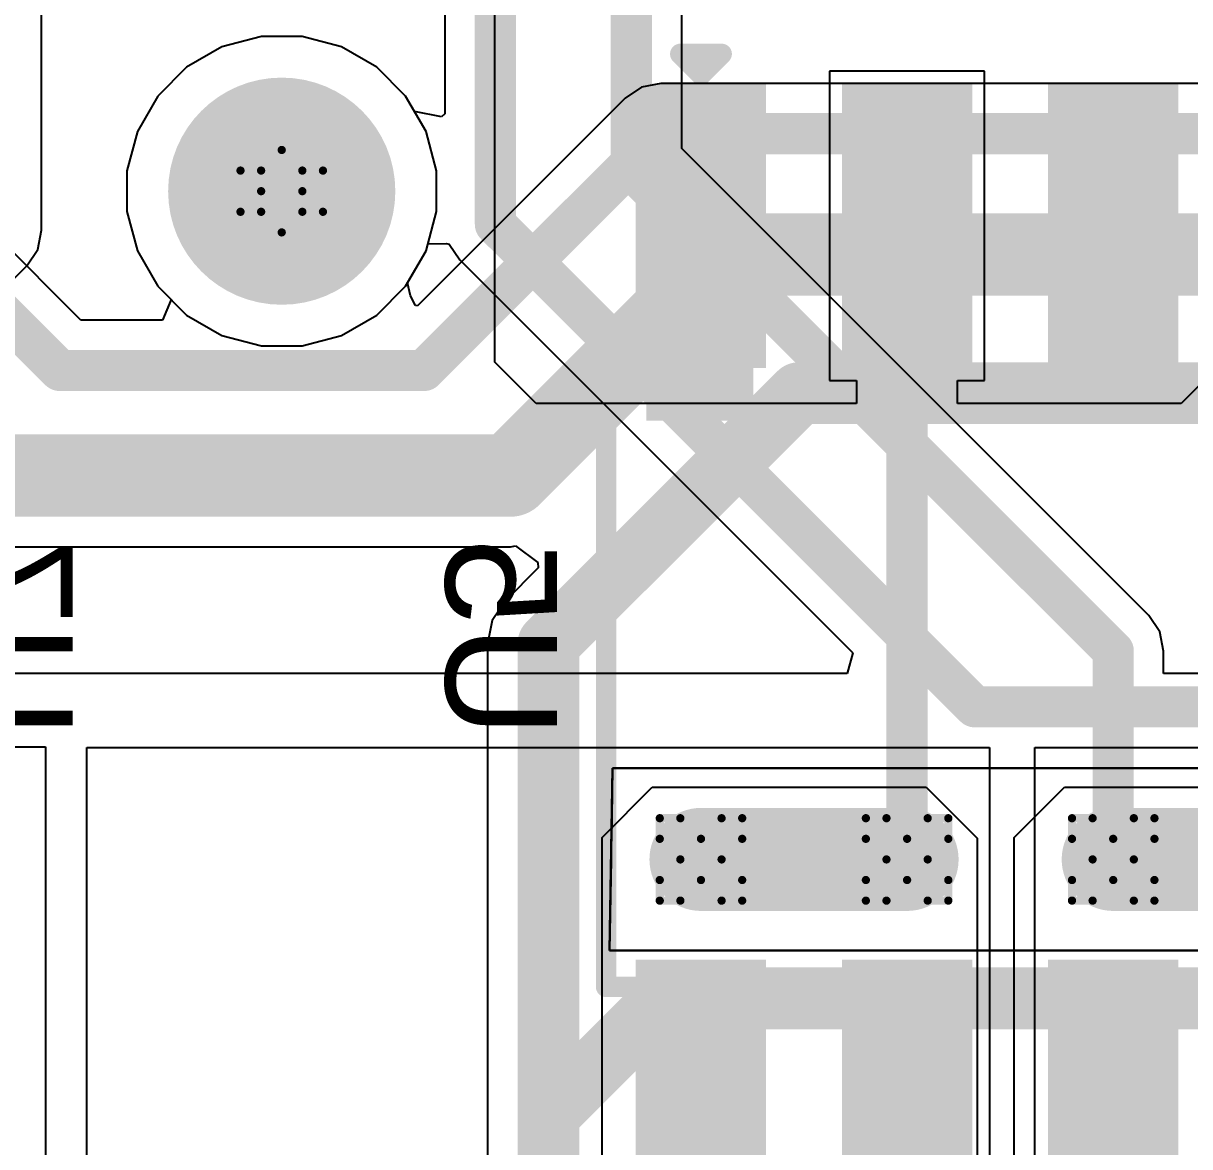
# Model space of a CAD drawing. Header units: inches. Extents: x -6 to 328, y -6 to 90.
# Drawn here: x 15.78 to 22.96, y 7.92 to 14.84 of the extents above; entities that cross this region are included whole.
import ezdxf

# ---------------------------------------------------------------- set-up
doc = ezdxf.new("R2010")
doc.units = ezdxf.units.IN
for name, color, linetype in [('Bottom Layer', 5, 'Continuous'), ('Bottom Overlay', 54, 'Continuous'), ('Bottom Paste', 16, 'Continuous'), ('Bottom Solder', 6, 'Continuous'), ('Drill Drawing', 1, 'Continuous'), ('GND', 76, 'Continuous'), ('Pad Holes', 156, 'Continuous'), ('PWR', 16, 'Continuous'), ('Top Layer', 1, 'Continuous'), ('Top Solder', 216, 'Continuous'), ('Via Holes', 16, 'Continuous')]:
    doc.layers.add(name, color=color, linetype=linetype)
doc.styles.add('Arial', font='', dxfattribs={"height": 0.2})
doc.styles.get('Arial').set_extended_font_data('Arial')

# ---------------------------------------------------------------- blocks, each defined once
blk = doc.blocks.new('SOIC_8_B_5')
at = {"layer": 'Bottom Layer'}
for points in [[(-3.475, 1.605), (-3.475, 2.205), (-1.925, 2.205), (-1.925, 1.605)], [(1.925, 1.605), (1.925, 2.205), (3.475, 2.205), (3.475, 1.605)], [(-3.475, 0.335), (-3.475, 0.935), (-1.925, 0.935), (-1.925, 0.335)], [(1.925, 0.335), (1.925, 0.935), (3.475, 0.935), (3.475, 0.335)], [(-3.475, -0.935), (-3.475, -0.335), (-1.925, -0.335), (-1.925, -0.935)], [(1.925, -0.935), (1.925, -0.335), (3.475, -0.335), (3.475, -0.935)], [(-3.475, -2.205), (-3.475, -1.605), (-1.925, -1.605), (-1.925, -2.205)], [(1.925, -2.205), (1.925, -1.605), (3.475, -1.605), (3.475, -2.205)]]:
    blk.add_hatch(color=5, dxfattribs=at).paths.add_polyline_path(points)
at = {"layer": 'Bottom Overlay'}
blk.add_hatch(color=54, dxfattribs=at).paths.add_polyline_path([(-1.8285, -2.2427), (-1.4983, -2.2427), (-1.4983, -1.5823), (-1.8285, -1.5823)])
at = {"layer": 'Bottom Paste'}
for points in [[(-3.475, 1.605), (-3.475, 2.205), (-1.925, 2.205), (-1.925, 1.605)], [(1.925, 1.605), (1.925, 2.205), (3.475, 2.205), (3.475, 1.605)], [(-3.475, 0.335), (-3.475, 0.935), (-1.925, 0.935), (-1.925, 0.335)], [(1.925, 0.335), (1.925, 0.935), (3.475, 0.935), (3.475, 0.335)], [(-3.475, -0.935), (-3.475, -0.335), (-1.925, -0.335), (-1.925, -0.935)], [(1.925, -0.935), (1.925, -0.335), (3.475, -0.335), (3.475, -0.935)], [(-3.475, -2.205), (-3.475, -1.605), (-1.925, -1.605), (-1.925, -2.205)], [(1.925, -2.205), (1.925, -1.605), (3.475, -1.605), (3.475, -2.205)]]:
    blk.add_hatch(color=16, dxfattribs=at).paths.add_polyline_path(points)
at = {"layer": 'Bottom Solder'}
for points in [[(-3.5766, 1.5034), (-3.5766, 2.3066), (-1.8234, 2.3066), (-1.8234, 1.5034)], [(1.8234, 1.5034), (1.8234, 2.3066), (3.5766, 2.3066), (3.5766, 1.5034)], [(-3.5766, 0.2334), (-3.5766, 1.0366), (-1.8234, 1.0366), (-1.8234, 0.2334)], [(1.8234, 0.2334), (1.8234, 1.0366), (3.5766, 1.0366), (3.5766, 0.2334)], [(-3.5766, -1.0366), (-3.5766, -0.2334), (-1.8234, -0.2334), (-1.8234, -1.0366)], [(1.8234, -1.0366), (1.8234, -0.2334), (3.5766, -0.2334), (3.5766, -1.0366)], [(-3.5766, -2.3066), (-3.5766, -1.5034), (-1.8234, -1.5034), (-1.8234, -2.3066)], [(1.8234, -2.3066), (1.8234, -1.5034), (3.5766, -1.5034), (3.5766, -2.3066)]]:
    blk.add_hatch(color=6, dxfattribs=at).paths.add_polyline_path(points)
at = {"layer": 'Bottom Overlay'}
for points in [[(1.9906, 2.4892, 0.127, 0.127, 0), (-1.9906, 2.4892, 0.127, 0.127, 0)], [(-1.9906, 2.3114, 0.127, 0.127, 0), (-1.9906, 2.4892, 0.127, 0.127, 0)], [(1.9906, 2.3114, 0.127, 0.127, 0), (1.9906, 2.4892, 0.127, 0.127, 0)], [(-3.7592, -2.032, 0.127, 0.127, 0), (-3.7592, -1.778, 0.127, 0.127, 0)], [(-3.6322, -1.905, 0.127, 0.127, 0), (-3.7592, -1.778, 0.127, 0.127, 0)], [(-3.7592, -2.032, 0.127, 0.127, 0), (-3.6322, -1.905, 0.127, 0.127, 0)], [(-1.9906, -2.4892, 0.127, 0.127, 0), (-1.9906, -2.3114, 0.127, 0.127, 0)], [(1.9906, -2.4892, 0.127, 0.127, 0), (1.9906, -2.3114, 0.127, 0.127, 0)], [(1.9906, -2.4892, 0.127, 0.127, 0), (-1.9906, -2.4892, 0.127, 0.127, 0)]]:
    blk.add_lwpolyline(points, format="xyseb", dxfattribs=at)
for points in [[(-2.0223, 2.4892, 0.0635, 0.0635, 1), (-1.9588, 2.4892, 0.0635, 0.0635, 1)], [(-2.0223, 2.4892, 0.0635, 0.0635, 1), (-1.9588, 2.4892, 0.0635, 0.0635, 1)], [(1.9588, 2.4892, 0.0635, 0.0635, 1), (2.0223, 2.4892, 0.0635, 0.0635, 1)], [(1.9588, 2.4892, 0.0635, 0.0635, 1), (2.0223, 2.4892, 0.0635, 0.0635, 1)], [(-2.0223, 2.3114, 0.0635, 0.0635, 1), (-1.9588, 2.3114, 0.0635, 0.0635, 1)], [(1.9588, 2.3114, 0.0635, 0.0635, 1), (2.0223, 2.3114, 0.0635, 0.0635, 1)], [(-3.791, -1.778, 0.0635, 0.0635, 1), (-3.7275, -1.778, 0.0635, 0.0635, 1)], [(-3.791, -1.778, 0.0635, 0.0635, 1), (-3.7275, -1.778, 0.0635, 0.0635, 1)], [(-3.6639, -1.905, 0.0635, 0.0635, 1), (-3.6004, -1.905, 0.0635, 0.0635, 1)], [(-3.6639, -1.905, 0.0635, 0.0635, 1), (-3.6004, -1.905, 0.0635, 0.0635, 1)], [(-3.791, -2.032, 0.0635, 0.0635, 1), (-3.7275, -2.032, 0.0635, 0.0635, 1)], [(-3.791, -2.032, 0.0635, 0.0635, 1), (-3.7275, -2.032, 0.0635, 0.0635, 1)], [(-2.0223, -2.3114, 0.0635, 0.0635, 1), (-1.9588, -2.3114, 0.0635, 0.0635, 1)], [(1.9588, -2.3114, 0.0635, 0.0635, 1), (2.0223, -2.3114, 0.0635, 0.0635, 1)], [(-2.0223, -2.4892, 0.0635, 0.0635, 1), (-1.9588, -2.4892, 0.0635, 0.0635, 1)], [(-2.0223, -2.4892, 0.0635, 0.0635, 1), (-1.9588, -2.4892, 0.0635, 0.0635, 1)], [(1.9588, -2.4892, 0.0635, 0.0635, 1), (2.0223, -2.4892, 0.0635, 0.0635, 1)], [(1.9588, -2.4892, 0.0635, 0.0635, 1), (2.0223, -2.4892, 0.0635, 0.0635, 1)]]:
    blk.add_lwpolyline(points, format="xyseb", close=True, dxfattribs=at)
blk = doc.blocks.new('HR963370A_52')
at = {"layer": 'Bottom Solder'}
h = blk.add_hatch(color=6, dxfattribs=at)
edge = h.paths.add_edge_path()
edge.add_arc((7, 0.3), 0.1016, 0, 360)
at = {"layer": 'Pad Holes'}
h = blk.add_hatch(color=7, dxfattribs=at)
edge = h.paths.add_edge_path()
edge.add_arc((7, 0.3), 0.7, 0, 360)
at = {"layer": 'Top Solder'}
h = blk.add_hatch(color=216, dxfattribs=at)
edge = h.paths.add_edge_path()
edge.add_arc((7, 0.3), 0.1016, 0, 360)

msp = doc.modelspace()

# ---------------------------------------------------------------- hatches: boundary and pattern name
at = {"layer": 'Bottom Layer'}
h = msp.add_hatch(color=5, dxfattribs=at)
edge = h.paths.add_edge_path()
edge.add_arc((19.9532, 9.6884), 0.3, 0, 360)
h = msp.add_hatch(color=5, dxfattribs=at)
edge = h.paths.add_edge_path()
edge.add_arc((21.2232, 9.6884), 0.3, 0, 360)
h = msp.add_hatch(color=5, dxfattribs=at)
edge = h.paths.add_edge_path()
edge.add_arc((22.4932, 9.6884), 0.3, 0, 360)
at = {"layer": 'GND'}
h = msp.add_hatch(color=76, dxfattribs=at)
edge = h.paths.add_edge_path()
edge.add_arc((19.9532, 9.6884), 0.3, 0, 360)
h = msp.add_hatch(color=76, dxfattribs=at)
edge = h.paths.add_edge_path()
edge.add_arc((21.2232, 9.6884), 0.3, 0, 360)
h = msp.add_hatch(color=76, dxfattribs=at)
edge = h.paths.add_edge_path()
edge.add_arc((22.4932, 9.6884), 0.3, 0, 360)
at = {"layer": 'PWR'}
h = msp.add_hatch(color=16, dxfattribs=at)
edge = h.paths.add_edge_path()
edge.add_arc((19.9532, 9.6884), 0.3, 0, 360)
h = msp.add_hatch(color=16, dxfattribs=at)
edge = h.paths.add_edge_path()
edge.add_arc((21.2232, 9.6884), 0.3, 0, 360)
h = msp.add_hatch(color=16, dxfattribs=at)
edge = h.paths.add_edge_path()
edge.add_arc((22.4932, 9.6884), 0.3, 0, 360)
at = {"layer": 'Top Layer'}
h = msp.add_hatch(color=1, dxfattribs=at)
edge = h.paths.add_edge_path()
edge.add_arc((19.9532, 9.6884), 0.3, 0, 360)
h = msp.add_hatch(color=1, dxfattribs=at)
edge = h.paths.add_edge_path()
edge.add_arc((21.2232, 9.6884), 0.3, 0, 360)
h = msp.add_hatch(color=1, dxfattribs=at)
edge = h.paths.add_edge_path()
edge.add_arc((22.4932, 9.6884), 0.3, 0, 360)
at = {"layer": 'Via Holes'}
h = msp.add_hatch(color=7, dxfattribs=at)
edge = h.paths.add_edge_path()
edge.add_arc((19.9532, 9.6884), 0.15, 0, 360)
h = msp.add_hatch(color=7, dxfattribs=at)
edge = h.paths.add_edge_path()
edge.add_arc((21.2232, 9.6884), 0.15, 0, 360)
h = msp.add_hatch(color=7, dxfattribs=at)
edge = h.paths.add_edge_path()
edge.add_arc((22.4932, 9.6884), 0.15, 0, 360)

# ---------------------------------------------------------------- linework, layer by layer
at = {"layer": 'Bottom Layer'}
for p, q in [((18.6832, 12.7526), (18.6832, 17.3632)), ((21.701, 14.5466), (20.7454, 14.5466)), ((20.7454, 14.5466), (20.7454, 12.641)), ((21.701, 12.641), (21.701, 14.5466)), ((18.9372, 12.4986), (18.6832, 12.7526)), ((23.1484, 12.7352), (22.9117, 12.4986)), ((20.7454, 12.641), (20.9124, 12.641)), ((20.9124, 12.641), (20.9124, 12.4986)), ((21.534, 12.4986), (21.534, 12.641)), ((21.534, 12.641), (21.701, 12.641)), ((20.9124, 12.4986), (18.9372, 12.4986)), ((22.9117, 12.4986), (21.534, 12.4986)), ((19.3436, 9.8233), (19.6532, 10.1329)), ((19.6532, 10.1329), (21.3415, 10.1329)), ((21.3415, 10.1329), (21.655, 9.8194)), ((21.8836, 9.8233), (22.1932, 10.1329)), ((22.1932, 10.1329), (23.8815, 10.1329)), ((19.3436, 3.6726), (19.3436, 9.8233)), ((21.655, 9.8194), (21.655, 6.284)), ((21.8836, 3.6726), (21.8836, 9.8233))]:
    msp.add_line(p, q, dxfattribs=at)
for points in [[(21.2232, 11.047, 0.254, 0.254, 0), (21.2232, 13.5938, 0.254, 0.254, 0)], [(21.2232, 11.047, 0.254, 0.254, 0), (21.641, 10.6291, 0.254, 0.254, 0)], [(21.641, 10.6291, 0.254, 0.254, 0), (24.2829, 10.6291, 0.254, 0.254, 0)]]:
    msp.add_lwpolyline(points, format="xyseb", dxfattribs=at)
for points in [[(21.1597, 13.5938, 0.127, 0.127, 1), (21.2867, 13.5938, 0.127, 0.127, 1)], [(21.1597, 11.047, 0.127, 0.127, 1), (21.2867, 11.047, 0.127, 0.127, 1)], [(21.1597, 11.047, 0.127, 0.127, 1), (21.2867, 11.047, 0.127, 0.127, 1)], [(21.5775, 10.6291, 0.127, 0.127, 1), (21.7045, 10.6291, 0.127, 0.127, 1)], [(21.5775, 10.6291, 0.127, 0.127, 1), (21.7045, 10.6291, 0.127, 0.127, 1)]]:
    msp.add_lwpolyline(points, format="xyseb", close=True, dxfattribs=at)
at = {"layer": 'Drill Drawing'}
for points in [[(17.243, 13.9342, 0.0508, 0.0508, 0), (17.37, 14.0612, 0.0508, 0.0508, 0)], [(17.37, 14.0612, 0.0508, 0.0508, 0), (17.497, 13.9342, 0.0508, 0.0508, 0)], [(17.116, 13.9342, 0.0508, 0.0508, 0), (17.243, 13.8072, 0.0508, 0.0508, 0)], [(17.116, 13.9342, 0.0508, 0.0508, 0), (17.243, 13.9342, 0.0508, 0.0508, 0)], [(17.497, 13.9342, 0.0508, 0.0508, 0), (17.624, 13.9342, 0.0508, 0.0508, 0)], [(17.497, 13.8072, 0.0508, 0.0508, 0), (17.624, 13.9342, 0.0508, 0.0508, 0)], [(17.116, 13.6802, 0.0508, 0.0508, 0), (17.243, 13.8072, 0.0508, 0.0508, 0)], [(17.497, 13.8072, 0.0508, 0.0508, 0), (17.624, 13.6802, 0.0508, 0.0508, 0)], [(17.116, 13.6802, 0.0508, 0.0508, 0), (17.243, 13.6802, 0.0508, 0.0508, 0)], [(17.243, 13.6802, 0.0508, 0.0508, 0), (17.37, 13.5532, 0.0508, 0.0508, 0)], [(17.37, 13.5532, 0.0508, 0.0508, 0), (17.497, 13.6802, 0.0508, 0.0508, 0)], [(17.497, 13.6802, 0.0508, 0.0508, 0), (17.624, 13.6802, 0.0508, 0.0508, 0)], [(19.6992, 9.8154, 0.0508, 0.0508, 0), (19.6992, 9.9424, 0.0508, 0.0508, 0)], [(19.6992, 9.9424, 0.0508, 0.0508, 0), (19.8262, 9.9424, 0.0508, 0.0508, 0)], [(19.8262, 9.9424, 0.0508, 0.0508, 0), (19.9532, 9.8154, 0.0508, 0.0508, 0)], [(19.9532, 9.8154, 0.0508, 0.0508, 0), (20.0802, 9.9424, 0.0508, 0.0508, 0)], [(20.0802, 9.9424, 0.0508, 0.0508, 0), (20.2072, 9.9424, 0.0508, 0.0508, 0)], [(20.2072, 9.8154, 0.0508, 0.0508, 0), (20.2072, 9.9424, 0.0508, 0.0508, 0)], [(20.9692, 9.8154, 0.0508, 0.0508, 0), (20.9692, 9.9424, 0.0508, 0.0508, 0)], [(20.9692, 9.9424, 0.0508, 0.0508, 0), (21.0962, 9.9424, 0.0508, 0.0508, 0)], [(21.0962, 9.9424, 0.0508, 0.0508, 0), (21.2232, 9.8154, 0.0508, 0.0508, 0)], [(21.2232, 9.8154, 0.0508, 0.0508, 0), (21.3502, 9.9424, 0.0508, 0.0508, 0)], [(21.3502, 9.9424, 0.0508, 0.0508, 0), (21.4772, 9.9424, 0.0508, 0.0508, 0)], [(21.4772, 9.8154, 0.0508, 0.0508, 0), (21.4772, 9.9424, 0.0508, 0.0508, 0)], [(22.2392, 9.8154, 0.0508, 0.0508, 0), (22.2392, 9.9424, 0.0508, 0.0508, 0)], [(22.2392, 9.9424, 0.0508, 0.0508, 0), (22.3662, 9.9424, 0.0508, 0.0508, 0)], [(22.3662, 9.9424, 0.0508, 0.0508, 0), (22.4932, 9.8154, 0.0508, 0.0508, 0)], [(22.4932, 9.8154, 0.0508, 0.0508, 0), (22.6202, 9.9424, 0.0508, 0.0508, 0)], [(22.6202, 9.9424, 0.0508, 0.0508, 0), (22.7472, 9.9424, 0.0508, 0.0508, 0)], [(22.7472, 9.8154, 0.0508, 0.0508, 0), (22.7472, 9.9424, 0.0508, 0.0508, 0)], [(19.6992, 9.8154, 0.0508, 0.0508, 0), (19.8262, 9.6884, 0.0508, 0.0508, 0)], [(20.0802, 9.6884, 0.0508, 0.0508, 0), (20.2072, 9.8154, 0.0508, 0.0508, 0)], [(20.9692, 9.8154, 0.0508, 0.0508, 0), (21.0962, 9.6884, 0.0508, 0.0508, 0)], [(21.3502, 9.6884, 0.0508, 0.0508, 0), (21.4772, 9.8154, 0.0508, 0.0508, 0)], [(22.2392, 9.8154, 0.0508, 0.0508, 0), (22.3662, 9.6884, 0.0508, 0.0508, 0)], [(22.6202, 9.6884, 0.0508, 0.0508, 0), (22.7472, 9.8154, 0.0508, 0.0508, 0)], [(19.6992, 9.5614, 0.0508, 0.0508, 0), (19.8262, 9.6884, 0.0508, 0.0508, 0)], [(20.0802, 9.6884, 0.0508, 0.0508, 0), (20.2072, 9.5614, 0.0508, 0.0508, 0)], [(20.9692, 9.5614, 0.0508, 0.0508, 0), (21.0962, 9.6884, 0.0508, 0.0508, 0)], [(21.3502, 9.6884, 0.0508, 0.0508, 0), (21.4772, 9.5614, 0.0508, 0.0508, 0)], [(22.2392, 9.5614, 0.0508, 0.0508, 0), (22.3662, 9.6884, 0.0508, 0.0508, 0)], [(22.6202, 9.6884, 0.0508, 0.0508, 0), (22.7472, 9.5614, 0.0508, 0.0508, 0)], [(19.6992, 9.4344, 0.0508, 0.0508, 0), (19.6992, 9.5614, 0.0508, 0.0508, 0)], [(19.8262, 9.4344, 0.0508, 0.0508, 0), (19.9532, 9.5614, 0.0508, 0.0508, 0)], [(19.9532, 9.5614, 0.0508, 0.0508, 0), (20.0802, 9.4344, 0.0508, 0.0508, 0)], [(20.2072, 9.4344, 0.0508, 0.0508, 0), (20.2072, 9.5614, 0.0508, 0.0508, 0)], [(20.9692, 9.4344, 0.0508, 0.0508, 0), (20.9692, 9.5614, 0.0508, 0.0508, 0)], [(21.0962, 9.4344, 0.0508, 0.0508, 0), (21.2232, 9.5614, 0.0508, 0.0508, 0)], [(21.2232, 9.5614, 0.0508, 0.0508, 0), (21.3502, 9.4344, 0.0508, 0.0508, 0)], [(21.4772, 9.4344, 0.0508, 0.0508, 0), (21.4772, 9.5614, 0.0508, 0.0508, 0)], [(22.2392, 9.4344, 0.0508, 0.0508, 0), (22.2392, 9.5614, 0.0508, 0.0508, 0)], [(22.3662, 9.4344, 0.0508, 0.0508, 0), (22.4932, 9.5614, 0.0508, 0.0508, 0)], [(22.4932, 9.5614, 0.0508, 0.0508, 0), (22.6202, 9.4344, 0.0508, 0.0508, 0)], [(22.7472, 9.4344, 0.0508, 0.0508, 0), (22.7472, 9.5614, 0.0508, 0.0508, 0)], [(19.6992, 9.4344, 0.0508, 0.0508, 0), (19.8262, 9.4344, 0.0508, 0.0508, 0)], [(20.0802, 9.4344, 0.0508, 0.0508, 0), (20.2072, 9.4344, 0.0508, 0.0508, 0)], [(20.9692, 9.4344, 0.0508, 0.0508, 0), (21.0962, 9.4344, 0.0508, 0.0508, 0)], [(21.3502, 9.4344, 0.0508, 0.0508, 0), (21.4772, 9.4344, 0.0508, 0.0508, 0)], [(22.2392, 9.4344, 0.0508, 0.0508, 0), (22.3662, 9.4344, 0.0508, 0.0508, 0)], [(22.6202, 9.4344, 0.0508, 0.0508, 0), (22.7472, 9.4344, 0.0508, 0.0508, 0)]]:
    msp.add_lwpolyline(points, format="xyseb", dxfattribs=at)
for points in [[(17.3573, 14.0612, 0.0254, 0.0254, 1), (17.3827, 14.0612, 0.0254, 0.0254, 1)], [(17.3573, 14.0612, 0.0254, 0.0254, 1), (17.3827, 14.0612, 0.0254, 0.0254, 1)], [(17.1033, 13.9342, 0.0254, 0.0254, 1), (17.1287, 13.9342, 0.0254, 0.0254, 1)], [(17.1033, 13.9342, 0.0254, 0.0254, 1), (17.1287, 13.9342, 0.0254, 0.0254, 1)], [(17.2303, 13.9342, 0.0254, 0.0254, 1), (17.2557, 13.9342, 0.0254, 0.0254, 1)], [(17.2303, 13.9342, 0.0254, 0.0254, 1), (17.2557, 13.9342, 0.0254, 0.0254, 1)], [(17.4843, 13.9342, 0.0254, 0.0254, 1), (17.5097, 13.9342, 0.0254, 0.0254, 1)], [(17.4843, 13.9342, 0.0254, 0.0254, 1), (17.5097, 13.9342, 0.0254, 0.0254, 1)], [(17.6113, 13.9342, 0.0254, 0.0254, 1), (17.6367, 13.9342, 0.0254, 0.0254, 1)], [(17.6113, 13.9342, 0.0254, 0.0254, 1), (17.6367, 13.9342, 0.0254, 0.0254, 1)], [(17.2303, 13.8072, 0.0254, 0.0254, 1), (17.2557, 13.8072, 0.0254, 0.0254, 1)], [(17.2303, 13.8072, 0.0254, 0.0254, 1), (17.2557, 13.8072, 0.0254, 0.0254, 1)], [(17.4843, 13.8072, 0.0254, 0.0254, 1), (17.5097, 13.8072, 0.0254, 0.0254, 1)], [(17.4843, 13.8072, 0.0254, 0.0254, 1), (17.5097, 13.8072, 0.0254, 0.0254, 1)], [(17.1033, 13.6802, 0.0254, 0.0254, 1), (17.1287, 13.6802, 0.0254, 0.0254, 1)], [(17.1033, 13.6802, 0.0254, 0.0254, 1), (17.1287, 13.6802, 0.0254, 0.0254, 1)], [(17.2303, 13.6802, 0.0254, 0.0254, 1), (17.2557, 13.6802, 0.0254, 0.0254, 1)], [(17.2303, 13.6802, 0.0254, 0.0254, 1), (17.2557, 13.6802, 0.0254, 0.0254, 1)], [(17.4843, 13.6802, 0.0254, 0.0254, 1), (17.5097, 13.6802, 0.0254, 0.0254, 1)], [(17.4843, 13.6802, 0.0254, 0.0254, 1), (17.5097, 13.6802, 0.0254, 0.0254, 1)], [(17.6113, 13.6802, 0.0254, 0.0254, 1), (17.6367, 13.6802, 0.0254, 0.0254, 1)], [(17.6113, 13.6802, 0.0254, 0.0254, 1), (17.6367, 13.6802, 0.0254, 0.0254, 1)], [(17.3573, 13.5532, 0.0254, 0.0254, 1), (17.3827, 13.5532, 0.0254, 0.0254, 1)], [(17.3573, 13.5532, 0.0254, 0.0254, 1), (17.3827, 13.5532, 0.0254, 0.0254, 1)], [(19.6865, 9.9424, 0.0254, 0.0254, 1), (19.7119, 9.9424, 0.0254, 0.0254, 1)], [(19.6865, 9.9424, 0.0254, 0.0254, 1), (19.7119, 9.9424, 0.0254, 0.0254, 1)], [(19.8135, 9.9424, 0.0254, 0.0254, 1), (19.8389, 9.9424, 0.0254, 0.0254, 1)], [(19.8135, 9.9424, 0.0254, 0.0254, 1), (19.8389, 9.9424, 0.0254, 0.0254, 1)], [(20.0675, 9.9424, 0.0254, 0.0254, 1), (20.0929, 9.9424, 0.0254, 0.0254, 1)], [(20.0675, 9.9424, 0.0254, 0.0254, 1), (20.0929, 9.9424, 0.0254, 0.0254, 1)], [(20.1945, 9.9424, 0.0254, 0.0254, 1), (20.2199, 9.9424, 0.0254, 0.0254, 1)], [(20.1945, 9.9424, 0.0254, 0.0254, 1), (20.2199, 9.9424, 0.0254, 0.0254, 1)], [(20.9565, 9.9424, 0.0254, 0.0254, 1), (20.9819, 9.9424, 0.0254, 0.0254, 1)], [(20.9565, 9.9424, 0.0254, 0.0254, 1), (20.9819, 9.9424, 0.0254, 0.0254, 1)], [(21.0835, 9.9424, 0.0254, 0.0254, 1), (21.1089, 9.9424, 0.0254, 0.0254, 1)], [(21.0835, 9.9424, 0.0254, 0.0254, 1), (21.1089, 9.9424, 0.0254, 0.0254, 1)], [(21.3375, 9.9424, 0.0254, 0.0254, 1), (21.3629, 9.9424, 0.0254, 0.0254, 1)], [(21.3375, 9.9424, 0.0254, 0.0254, 1), (21.3629, 9.9424, 0.0254, 0.0254, 1)], [(21.4645, 9.9424, 0.0254, 0.0254, 1), (21.4899, 9.9424, 0.0254, 0.0254, 1)], [(21.4645, 9.9424, 0.0254, 0.0254, 1), (21.4899, 9.9424, 0.0254, 0.0254, 1)], [(22.2265, 9.9424, 0.0254, 0.0254, 1), (22.2519, 9.9424, 0.0254, 0.0254, 1)], [(22.2265, 9.9424, 0.0254, 0.0254, 1), (22.2519, 9.9424, 0.0254, 0.0254, 1)], [(22.3535, 9.9424, 0.0254, 0.0254, 1), (22.3789, 9.9424, 0.0254, 0.0254, 1)], [(22.3535, 9.9424, 0.0254, 0.0254, 1), (22.3789, 9.9424, 0.0254, 0.0254, 1)], [(22.6075, 9.9424, 0.0254, 0.0254, 1), (22.6329, 9.9424, 0.0254, 0.0254, 1)], [(22.6075, 9.9424, 0.0254, 0.0254, 1), (22.6329, 9.9424, 0.0254, 0.0254, 1)], [(22.7345, 9.9424, 0.0254, 0.0254, 1), (22.7599, 9.9424, 0.0254, 0.0254, 1)], [(22.7345, 9.9424, 0.0254, 0.0254, 1), (22.7599, 9.9424, 0.0254, 0.0254, 1)], [(19.6865, 9.8154, 0.0254, 0.0254, 1), (19.7119, 9.8154, 0.0254, 0.0254, 1)], [(19.6865, 9.8154, 0.0254, 0.0254, 1), (19.7119, 9.8154, 0.0254, 0.0254, 1)], [(19.9405, 9.8154, 0.0254, 0.0254, 1), (19.9659, 9.8154, 0.0254, 0.0254, 1)], [(19.9405, 9.8154, 0.0254, 0.0254, 1), (19.9659, 9.8154, 0.0254, 0.0254, 1)], [(20.1945, 9.8154, 0.0254, 0.0254, 1), (20.2199, 9.8154, 0.0254, 0.0254, 1)], [(20.1945, 9.8154, 0.0254, 0.0254, 1), (20.2199, 9.8154, 0.0254, 0.0254, 1)], [(20.9565, 9.8154, 0.0254, 0.0254, 1), (20.9819, 9.8154, 0.0254, 0.0254, 1)], [(20.9565, 9.8154, 0.0254, 0.0254, 1), (20.9819, 9.8154, 0.0254, 0.0254, 1)], [(21.2105, 9.8154, 0.0254, 0.0254, 1), (21.2359, 9.8154, 0.0254, 0.0254, 1)], [(21.2105, 9.8154, 0.0254, 0.0254, 1), (21.2359, 9.8154, 0.0254, 0.0254, 1)], [(21.4645, 9.8154, 0.0254, 0.0254, 1), (21.4899, 9.8154, 0.0254, 0.0254, 1)], [(21.4645, 9.8154, 0.0254, 0.0254, 1), (21.4899, 9.8154, 0.0254, 0.0254, 1)], [(22.2265, 9.8154, 0.0254, 0.0254, 1), (22.2519, 9.8154, 0.0254, 0.0254, 1)], [(22.2265, 9.8154, 0.0254, 0.0254, 1), (22.2519, 9.8154, 0.0254, 0.0254, 1)], [(22.4805, 9.8154, 0.0254, 0.0254, 1), (22.5059, 9.8154, 0.0254, 0.0254, 1)], [(22.4805, 9.8154, 0.0254, 0.0254, 1), (22.5059, 9.8154, 0.0254, 0.0254, 1)], [(22.7345, 9.8154, 0.0254, 0.0254, 1), (22.7599, 9.8154, 0.0254, 0.0254, 1)], [(22.7345, 9.8154, 0.0254, 0.0254, 1), (22.7599, 9.8154, 0.0254, 0.0254, 1)], [(19.8135, 9.6884, 0.0254, 0.0254, 1), (19.8389, 9.6884, 0.0254, 0.0254, 1)], [(19.8135, 9.6884, 0.0254, 0.0254, 1), (19.8389, 9.6884, 0.0254, 0.0254, 1)], [(20.0675, 9.6884, 0.0254, 0.0254, 1), (20.0929, 9.6884, 0.0254, 0.0254, 1)], [(20.0675, 9.6884, 0.0254, 0.0254, 1), (20.0929, 9.6884, 0.0254, 0.0254, 1)], [(21.0835, 9.6884, 0.0254, 0.0254, 1), (21.1089, 9.6884, 0.0254, 0.0254, 1)], [(21.0835, 9.6884, 0.0254, 0.0254, 1), (21.1089, 9.6884, 0.0254, 0.0254, 1)], [(21.3375, 9.6884, 0.0254, 0.0254, 1), (21.3629, 9.6884, 0.0254, 0.0254, 1)], [(21.3375, 9.6884, 0.0254, 0.0254, 1), (21.3629, 9.6884, 0.0254, 0.0254, 1)], [(22.3535, 9.6884, 0.0254, 0.0254, 1), (22.3789, 9.6884, 0.0254, 0.0254, 1)], [(22.3535, 9.6884, 0.0254, 0.0254, 1), (22.3789, 9.6884, 0.0254, 0.0254, 1)], [(22.6075, 9.6884, 0.0254, 0.0254, 1), (22.6329, 9.6884, 0.0254, 0.0254, 1)], [(22.6075, 9.6884, 0.0254, 0.0254, 1), (22.6329, 9.6884, 0.0254, 0.0254, 1)], [(19.6865, 9.5614, 0.0254, 0.0254, 1), (19.7119, 9.5614, 0.0254, 0.0254, 1)], [(19.6865, 9.5614, 0.0254, 0.0254, 1), (19.7119, 9.5614, 0.0254, 0.0254, 1)], [(19.9405, 9.5614, 0.0254, 0.0254, 1), (19.9659, 9.5614, 0.0254, 0.0254, 1)], [(19.9405, 9.5614, 0.0254, 0.0254, 1), (19.9659, 9.5614, 0.0254, 0.0254, 1)], [(20.1945, 9.5614, 0.0254, 0.0254, 1), (20.2199, 9.5614, 0.0254, 0.0254, 1)], [(20.1945, 9.5614, 0.0254, 0.0254, 1), (20.2199, 9.5614, 0.0254, 0.0254, 1)], [(20.9565, 9.5614, 0.0254, 0.0254, 1), (20.9819, 9.5614, 0.0254, 0.0254, 1)], [(20.9565, 9.5614, 0.0254, 0.0254, 1), (20.9819, 9.5614, 0.0254, 0.0254, 1)], [(21.2105, 9.5614, 0.0254, 0.0254, 1), (21.2359, 9.5614, 0.0254, 0.0254, 1)], [(21.2105, 9.5614, 0.0254, 0.0254, 1), (21.2359, 9.5614, 0.0254, 0.0254, 1)], [(21.4645, 9.5614, 0.0254, 0.0254, 1), (21.4899, 9.5614, 0.0254, 0.0254, 1)], [(21.4645, 9.5614, 0.0254, 0.0254, 1), (21.4899, 9.5614, 0.0254, 0.0254, 1)], [(22.2265, 9.5614, 0.0254, 0.0254, 1), (22.2519, 9.5614, 0.0254, 0.0254, 1)], [(22.2265, 9.5614, 0.0254, 0.0254, 1), (22.2519, 9.5614, 0.0254, 0.0254, 1)], [(22.4805, 9.5614, 0.0254, 0.0254, 1), (22.5059, 9.5614, 0.0254, 0.0254, 1)], [(22.4805, 9.5614, 0.0254, 0.0254, 1), (22.5059, 9.5614, 0.0254, 0.0254, 1)], [(22.7345, 9.5614, 0.0254, 0.0254, 1), (22.7599, 9.5614, 0.0254, 0.0254, 1)], [(22.7345, 9.5614, 0.0254, 0.0254, 1), (22.7599, 9.5614, 0.0254, 0.0254, 1)], [(19.6865, 9.4344, 0.0254, 0.0254, 1), (19.7119, 9.4344, 0.0254, 0.0254, 1)], [(19.6865, 9.4344, 0.0254, 0.0254, 1), (19.7119, 9.4344, 0.0254, 0.0254, 1)], [(19.8135, 9.4344, 0.0254, 0.0254, 1), (19.8389, 9.4344, 0.0254, 0.0254, 1)], [(19.8135, 9.4344, 0.0254, 0.0254, 1), (19.8389, 9.4344, 0.0254, 0.0254, 1)], [(20.0675, 9.4344, 0.0254, 0.0254, 1), (20.0929, 9.4344, 0.0254, 0.0254, 1)], [(20.0675, 9.4344, 0.0254, 0.0254, 1), (20.0929, 9.4344, 0.0254, 0.0254, 1)], [(20.1945, 9.4344, 0.0254, 0.0254, 1), (20.2199, 9.4344, 0.0254, 0.0254, 1)], [(20.1945, 9.4344, 0.0254, 0.0254, 1), (20.2199, 9.4344, 0.0254, 0.0254, 1)], [(20.9565, 9.4344, 0.0254, 0.0254, 1), (20.9819, 9.4344, 0.0254, 0.0254, 1)], [(20.9565, 9.4344, 0.0254, 0.0254, 1), (20.9819, 9.4344, 0.0254, 0.0254, 1)], [(21.0835, 9.4344, 0.0254, 0.0254, 1), (21.1089, 9.4344, 0.0254, 0.0254, 1)], [(21.0835, 9.4344, 0.0254, 0.0254, 1), (21.1089, 9.4344, 0.0254, 0.0254, 1)], [(21.3375, 9.4344, 0.0254, 0.0254, 1), (21.3629, 9.4344, 0.0254, 0.0254, 1)], [(21.3375, 9.4344, 0.0254, 0.0254, 1), (21.3629, 9.4344, 0.0254, 0.0254, 1)], [(21.4645, 9.4344, 0.0254, 0.0254, 1), (21.4899, 9.4344, 0.0254, 0.0254, 1)], [(21.4645, 9.4344, 0.0254, 0.0254, 1), (21.4899, 9.4344, 0.0254, 0.0254, 1)], [(22.2265, 9.4344, 0.0254, 0.0254, 1), (22.2519, 9.4344, 0.0254, 0.0254, 1)], [(22.2265, 9.4344, 0.0254, 0.0254, 1), (22.2519, 9.4344, 0.0254, 0.0254, 1)], [(22.3535, 9.4344, 0.0254, 0.0254, 1), (22.3789, 9.4344, 0.0254, 0.0254, 1)], [(22.3535, 9.4344, 0.0254, 0.0254, 1), (22.3789, 9.4344, 0.0254, 0.0254, 1)], [(22.6075, 9.4344, 0.0254, 0.0254, 1), (22.6329, 9.4344, 0.0254, 0.0254, 1)], [(22.6075, 9.4344, 0.0254, 0.0254, 1), (22.6329, 9.4344, 0.0254, 0.0254, 1)], [(22.7345, 9.4344, 0.0254, 0.0254, 1), (22.7599, 9.4344, 0.0254, 0.0254, 1)], [(22.7345, 9.4344, 0.0254, 0.0254, 1), (22.7599, 9.4344, 0.0254, 0.0254, 1)]]:
    msp.add_lwpolyline(points, format="xyseb", close=True, dxfattribs=at)
at = {"layer": 'GND'}
for p, q in [((17.2444, 14.7612), (17.0017, 14.6962)), ((17.4956, 14.7612), (17.2444, 14.7612)), ((17.7382, 14.6962), (17.4956, 14.7612)), ((17.0017, 14.6962), (16.7842, 14.5706)), ((17.9557, 14.5706), (17.7382, 14.6962)), ((16.7842, 14.5706), (16.6066, 14.393)), ((18.1334, 14.393), (17.9557, 14.5706)), ((16.6066, 14.393), (16.481, 14.1755)), ((18.259, 14.1755), (18.1334, 14.393)), ((16.481, 14.1755), (16.416, 13.9328)), ((18.324, 13.9328), (18.259, 14.1755)), ((16.416, 13.9328), (16.416, 13.6816)), ((18.324, 13.6816), (18.324, 13.9328)), ((16.416, 13.6816), (16.481, 13.439)), ((18.259, 13.439), (18.324, 13.6816)), ((16.481, 13.439), (16.6066, 13.2215)), ((18.1334, 13.2215), (18.259, 13.439)), ((16.6066, 13.2215), (16.7842, 13.0438)), ((17.9557, 13.0438), (18.1334, 13.2215)), ((16.7842, 13.0438), (17.0017, 12.9182)), ((17.7382, 12.9182), (17.9557, 13.0438)), ((17.0017, 12.9182), (17.2444, 12.8532)), ((17.4956, 12.8532), (17.7382, 12.9182)), ((17.2444, 12.8532), (17.4956, 12.8532)), ((19.3899, 9.1266), (19.4085, 10.2506)), ((19.4085, 10.2506), (19.4011, 9.8032)), ((19.4085, 10.2506), (24.3172, 10.2506)), ((24.3172, 10.2506), (19.4085, 10.2506)), ((19.4011, 9.8032), (19.3992, 9.7986)), ((19.3992, 9.7986), (19.3992, 9.6885)), ((19.3992, 9.6885), (19.3899, 9.1266)), ((24.3172, 9.1266), (19.3899, 9.1266)), ((19.3899, 9.1266), (24.3172, 9.1266))]:
    msp.add_line(p, q, dxfattribs=at)
at = {"layer": 'PWR'}
for p, q in [((15.8904, 13.5677), (15.8904, 20.1153)), ((19.8346, 14.0708), (19.8346, 18.5992)), ((18.376, 16.2799), (18.376, 14.2834)), ((17.2444, 14.7612), (17.0017, 14.6962)), ((17.4956, 14.7612), (17.2444, 14.7612)), ((17.7382, 14.6962), (17.4956, 14.7612)), ((17.0017, 14.6962), (16.7842, 14.5706)), ((17.9557, 14.5706), (17.7382, 14.6962)), ((16.7842, 14.5706), (16.6066, 14.393)), ((18.1334, 14.393), (17.9557, 14.5706)), ((16.6066, 14.393), (16.481, 14.1755)), ((18.1882, 14.2981), (18.1334, 14.393)), ((18.3535, 14.2658), (18.1882, 14.2981)), ((18.376, 14.2834), (18.3535, 14.2658)), ((16.481, 14.1755), (16.416, 13.9328)), ((22.7129, 11.1925), (19.8346, 14.0708)), ((16.416, 13.9328), (16.416, 13.6816)), ((16.416, 13.6816), (16.481, 13.439)), ((15.8667, 13.4488), (15.8904, 13.5677)), ((15.7993, 13.348), (15.8667, 13.4488)), ((16.481, 13.439), (16.6066, 13.2215)), ((18.1334, 13.2215), (18.259, 13.439)), ((18.259, 13.439), (18.2706, 13.4823)), ((18.2706, 13.4823), (18.3857, 13.4839)), ((18.3857, 13.4839), (18.4017, 13.4811)), ((18.4017, 13.4811), (18.467, 13.3833)), ((18.467, 13.3833), (20.8879, 10.9624)), ((15.2796, 12.8282), (15.7993, 13.348)), ((16.6066, 13.2215), (16.7842, 13.0438)), ((17.9557, 13.0438), (18.1334, 13.2215)), ((16.7842, 13.0438), (17.0017, 12.9182)), ((17.7382, 12.9182), (17.9557, 13.0438)), ((17.0017, 12.9182), (17.2444, 12.8532)), ((17.4956, 12.8532), (17.7382, 12.9182)), ((17.2444, 12.8532), (17.4956, 12.8532)), ((22.7803, 11.0917), (22.7129, 11.1925)), ((22.804, 10.9728), (22.7803, 11.0917)), ((20.8879, 10.9624), (20.8533, 10.8354)), ((22.804, 10.8354), (22.804, 10.9728)), ((20.8533, 10.8354), (13.6291, 10.8354)), ((25.6174, 10.8354), (22.804, 10.8354)), ((12.7359, 10.3823), (15.9146, 10.3823)), ((15.9146, 10.3823), (15.9146, -5.391)), ((16.1686, -3.4266), (16.1686, 10.3782)), ((16.1686, 10.3782), (21.7312, 10.3782)), ((21.7312, 10.3782), (21.7312, -2.413)), ((22.0106, -2.7467), (22.0106, 10.3782)), ((22.0106, 10.3782), (25.1856, 10.3782))]:
    msp.add_line(p, q, dxfattribs=at)
for points in [[(18.6868, 13.6031, 0.254, 0.254, 0), (18.6868, 20.1917, 0.254, 0.254, 0)], [(19.5239, 13.9421, 0.254, 0.254, 0), (19.5239, 19.0701, 0.254, 0.254, 0)], [(19.5239, 13.9421, 0.254, 0.254, 0), (22.4932, 10.9728, 0.254, 0.254, 0)], [(18.6868, 13.6031, 0.254, 0.254, 0), (21.2232, 11.0667, 0.254, 0.254, 0)], [(21.2232, 9.6884, 0.254, 0.254, 0), (21.2232, 11.0667, 0.254, 0.254, 0)], [(22.4932, 9.6884, 0.254, 0.254, 0), (22.4932, 10.9728, 0.254, 0.254, 0)]]:
    msp.add_lwpolyline(points, format="xyseb", dxfattribs=at)
for points in [[(19.4604, 13.9421, 0.127, 0.127, 1), (19.5874, 13.9421, 0.127, 0.127, 1)], [(19.4604, 13.9421, 0.127, 0.127, 1), (19.5874, 13.9421, 0.127, 0.127, 1)], [(18.6233, 13.6031, 0.127, 0.127, 1), (18.7503, 13.6031, 0.127, 0.127, 1)], [(18.6233, 13.6031, 0.127, 0.127, 1), (18.7503, 13.6031, 0.127, 0.127, 1)], [(21.1597, 11.0667, 0.127, 0.127, 1), (21.2867, 11.0667, 0.127, 0.127, 1)], [(21.1597, 11.0667, 0.127, 0.127, 1), (21.2867, 11.0667, 0.127, 0.127, 1)], [(22.4297, 10.9728, 0.127, 0.127, 1), (22.5567, 10.9728, 0.127, 0.127, 1)], [(22.4297, 10.9728, 0.127, 0.127, 1), (22.5567, 10.9728, 0.127, 0.127, 1)], [(21.1597, 9.6884, 0.127, 0.127, 1), (21.2867, 9.6884, 0.127, 0.127, 1)], [(22.4297, 9.6884, 0.127, 0.127, 1), (22.5567, 9.6884, 0.127, 0.127, 1)]]:
    msp.add_lwpolyline(points, format="xyseb", close=True, dxfattribs=at)
at = {"layer": 'Top Layer'}
for p, q in [((17.2444, 14.7612), (17.0017, 14.6962)), ((17.4956, 14.7612), (17.2444, 14.7612)), ((17.7382, 14.6962), (17.4956, 14.7612)), ((17.0017, 14.6962), (16.7842, 14.5706)), ((17.9557, 14.5706), (17.7382, 14.6962)), ((16.7842, 14.5706), (16.6066, 14.393)), ((18.1334, 14.393), (17.9557, 14.5706)), ((19.5863, 14.4482), (19.4855, 14.3809)), ((19.7053, 14.4719), (19.5863, 14.4482)), ((26.625, 14.4719), (19.7053, 14.4719)), ((16.6066, 14.393), (16.481, 14.1755)), ((18.259, 14.1755), (18.1334, 14.393)), ((19.4855, 14.3809), (18.2056, 13.101)), ((16.481, 14.1755), (16.416, 13.9328)), ((18.324, 13.9328), (18.259, 14.1755)), ((16.416, 13.9328), (16.416, 13.6816)), ((18.324, 13.6816), (18.324, 13.9328)), ((16.416, 13.6816), (16.481, 13.439)), ((18.259, 13.439), (18.324, 13.6816)), ((16.1317, 13.013), (15.5678, 13.577)), ((16.481, 13.439), (16.6066, 13.2215)), ((18.1455, 13.2424), (18.259, 13.439)), ((18.1637, 13.1629), (18.1455, 13.2424)), ((16.6066, 13.2215), (16.688, 13.14)), ((18.1947, 13.1031), (18.1637, 13.1629)), ((16.688, 13.14), (16.6354, 13.013)), ((18.2056, 13.101), (18.1947, 13.1031)), ((16.6354, 13.013), (16.1317, 13.013)), ((11.796, 11.6144), (18.7792, 11.6144)), ((18.7792, 11.6144), (18.8099, 11.6205)), ((18.8099, 11.6205), (18.9471, 11.5183)), ((18.9471, 11.5183), (18.9502, 11.4853)), ((18.9502, 11.4853), (18.7479, 11.283)), ((18.7479, 11.283), (18.6665, 11.1611)), ((18.6665, 11.1611), (18.6379, 11.0174)), ((18.6379, 11.0174), (18.6379, 8.1146)), ((18.6379, 8.1146), (18.6379, 0.9183))]:
    msp.add_line(p, q, dxfattribs=at)
for points in [[(18.2464, 12.7023, 0.254, 0.254, 0), (19.7053, 14.1611, 0.254, 0.254, 0)], [(19.7053, 14.1611, 0.254, 0.254, 0), (26.625, 14.1611, 0.254, 0.254, 0)], [(18.7792, 12.0546, 0.508, 0.508, 0), (20.1412, 13.4166, 0.508, 0.508, 0)], [(20.1412, 13.4166, 0.508, 0.508, 0), (25.168, 13.4166, 0.508, 0.508, 0)], [(15.348, 13.3572, 0.254, 0.254, 0), (16.003, 12.7023, 0.254, 0.254, 0)], [(16.003, 12.7023, 0.254, 0.254, 0), (18.2464, 12.7023, 0.254, 0.254, 0)], [(19.0134, 11.0174, 0.381, 0.381, 0), (20.5586, 12.5626, 0.381, 0.381, 0)], [(20.5586, 12.5626, 0.381, 0.381, 0), (27.6524, 12.5626, 0.381, 0.381, 0)], [(2.5662, 12.0546, 0.508, 0.508, 0), (18.7792, 12.0546, 0.508, 0.508, 0)], [(19.0134, 8.1146, 0.381, 0.381, 0), (19.0134, 11.0174, 0.381, 0.381, 0)], [(19.9532, 9.6884, 0.635, 0.635, 0), (21.2232, 9.6884, 0.635, 0.635, 0)], [(22.4932, 9.6884, 0.635, 0.635, 0), (23.7632, 9.6884, 0.635, 0.635, 0)], [(19.0134, 8.1146, 0.381, 0.381, 0), (19.731, 8.8322, 0.381, 0.381, 0)], [(19.731, 8.8322, 0.381, 0.381, 0), (25.92, 8.8322, 0.381, 0.381, 0)], [(19.0134, 0.9183, 0.381, 0.381, 0), (19.0134, 8.1146, 0.381, 0.381, 0)]]:
    msp.add_lwpolyline(points, format="xyseb", dxfattribs=at)
for points in [[(19.6418, 14.1611, 0.127, 0.127, 1), (19.7688, 14.1611, 0.127, 0.127, 1)], [(19.6418, 14.1611, 0.127, 0.127, 1), (19.7688, 14.1611, 0.127, 0.127, 1)], [(20.0142, 13.4166, 0.254, 0.254, 1), (20.2682, 13.4166, 0.254, 0.254, 1)], [(20.0142, 13.4166, 0.254, 0.254, 1), (20.2682, 13.4166, 0.254, 0.254, 1)], [(15.9395, 12.7023, 0.127, 0.127, 1), (16.0665, 12.7023, 0.127, 0.127, 1)], [(15.9395, 12.7023, 0.127, 0.127, 1), (16.0665, 12.7023, 0.127, 0.127, 1)], [(18.1829, 12.7023, 0.127, 0.127, 1), (18.3099, 12.7023, 0.127, 0.127, 1)], [(18.1829, 12.7023, 0.127, 0.127, 1), (18.3099, 12.7023, 0.127, 0.127, 1)], [(20.4633, 12.5626, 0.1905, 0.1905, 1), (20.6538, 12.5626, 0.1905, 0.1905, 1)], [(20.4633, 12.5626, 0.1905, 0.1905, 1), (20.6538, 12.5626, 0.1905, 0.1905, 1)], [(18.6522, 12.0546, 0.254, 0.254, 1), (18.9062, 12.0546, 0.254, 0.254, 1)], [(18.6522, 12.0546, 0.254, 0.254, 1), (18.9062, 12.0546, 0.254, 0.254, 1)], [(18.9181, 11.0174, 0.1905, 0.1905, 1), (19.1086, 11.0174, 0.1905, 0.1905, 1)], [(18.9181, 11.0174, 0.1905, 0.1905, 1), (19.1086, 11.0174, 0.1905, 0.1905, 1)], [(19.7944, 9.6884, 0.3175, 0.3175, 1), (20.1119, 9.6884, 0.3175, 0.3175, 1)], [(21.0644, 9.6884, 0.3175, 0.3175, 1), (21.3819, 9.6884, 0.3175, 0.3175, 1)], [(22.3344, 9.6884, 0.3175, 0.3175, 1), (22.6519, 9.6884, 0.3175, 0.3175, 1)], [(19.6357, 8.8322, 0.1905, 0.1905, 1), (19.8262, 8.8322, 0.1905, 0.1905, 1)], [(19.6357, 8.8322, 0.1905, 0.1905, 1), (19.8262, 8.8322, 0.1905, 0.1905, 1)], [(18.9181, 8.1146, 0.1905, 0.1905, 1), (19.1086, 8.1146, 0.1905, 0.1905, 1)], [(18.9181, 8.1146, 0.1905, 0.1905, 1), (19.1086, 8.1146, 0.1905, 0.1905, 1)], [(18.9181, 8.1146, 0.1905, 0.1905, 1), (19.1086, 8.1146, 0.1905, 0.1905, 1)]]:
    msp.add_lwpolyline(points, format="xyseb", close=True, dxfattribs=at)

# ---------------------------------------------------------------- block references
for name, p, rotation in [('HR963370A_52', (17.67, 6.8072), 90), ('SOIC_8_B_5', (21.8582, 10.8938), 270)]:
    msp.add_blockref(name, p, dxfattribs=dict(rotation=rotation))

# ---------------------------------------------------------------- texts
at = {"layer": 'Bottom Overlay', "style": 'Arial', "text_generation_flag": 2}
for s, p in [('U7', (15.396, 10.4419)), ('U5', (18.3794, 10.4419))]:
    msp.add_text(s, height=0.6858, rotation=270, dxfattribs=at).set_placement(p)

doc.saveas('drawing.dxf')
